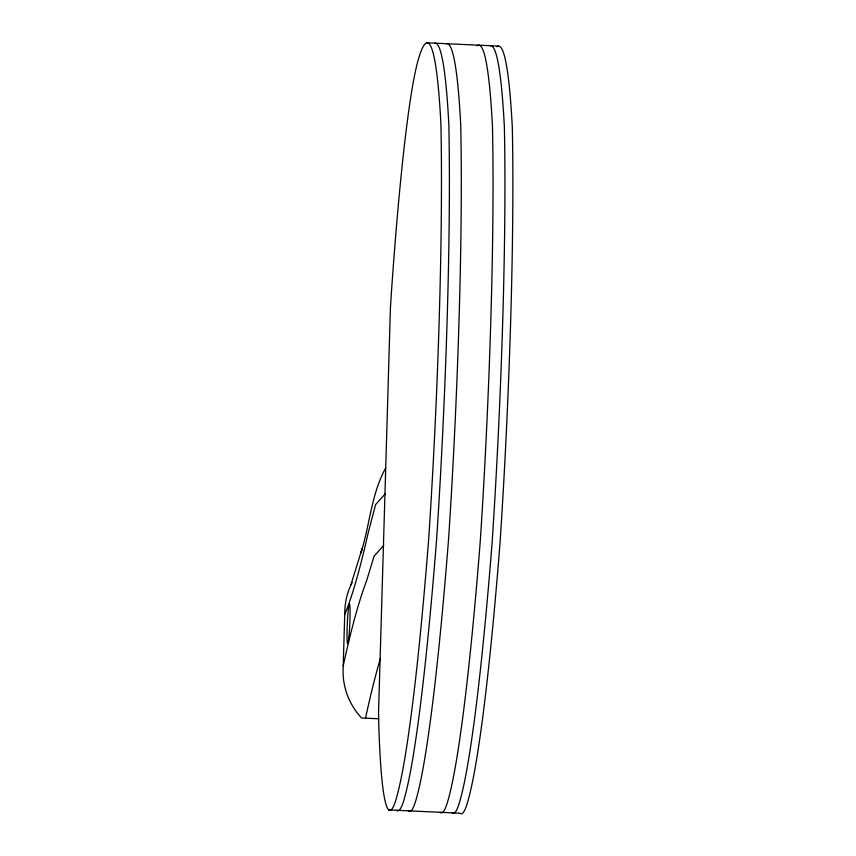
<?xml version="1.0" encoding="UTF-8"?>
<svg xmlns="http://www.w3.org/2000/svg" width="856" height="856" viewBox="0 0 856 856"><rect width="100%" height="100%" fill="white"/><g stroke="black" fill="none" stroke-linecap="round" stroke-linejoin="round"><path stroke-width="1.28" d="M343.224 665.84L345.086 657.387A1982.592 123.2 -87.4 0 1 366.635 580.657L374.061 556.207L383.734 545.379M350.939 584.712L362.152 548.568L361.029 552.751C369.792 524.717 371.333 493.912 385.735 467.9M344.722 614.608L346.477 610.21A1982.592 123.2 -87.4 0 0 368.026 533.481L375.581 504.623L385.254 493.794M426.887 42.8L498.288 46.085M378.737 718.762L361.553 717.981A70.47 67.934 15.7 0 1 343.106 669.681L344.84 610.767A70.47 67.934 15.7 0 1 352.169 582.497M388.56 809.915L459.972 813.2A381.969 23.733 -87.4 0 0 467.922 801.056A520.084 32.314 -87.4 0 0 500.107 541.966A394.402 24.503 -87.4 0 0 512.295 127.03A520.084 32.314 -87.4 0 0 496.919 46.78M452.032 812.836A381.969 23.733 -87.4 0 0 459.982 800.692A520.084 32.314 -87.4 0 0 492.179 541.602A394.402 24.503 -87.4 0 0 504.355 126.667A520.084 32.314 -87.4 0 0 490.349 45.721M365.523 718.163A1929.724 119.915 -87.4 0 1 380.417 658.425M440.134 812.291A381.969 23.733 -87.4 0 0 448.084 800.146A520.084 32.314 -87.4 0 0 480.27 541.056A394.402 24.503 -87.4 0 0 492.457 126.11A520.084 32.314 -87.4 0 0 477.092 45.86M408.398 810.825A381.969 23.733 -87.4 0 0 416.348 798.68A520.084 32.314 -87.4 0 0 448.533 539.601A394.402 24.503 -87.4 0 0 460.721 124.655A520.084 32.314 -87.4 0 0 446.714 43.71M396.499 810.279A381.969 23.733 -87.4 0 0 404.449 798.134A520.084 32.314 -87.4 0 0 436.635 539.045A394.402 24.503 -87.4 0 0 448.822 124.109A520.084 32.314 -87.4 0 0 434.816 43.164M390.411 308.203L378.534 712.524L378.769 724.786A381.969 23.733 -87.4 0 0 396.51 797.771A520.084 32.314 -87.4 0 0 428.706 538.681A394.402 24.503 -87.4 0 0 440.894 123.746A520.084 32.314 -87.4 0 0 418.177 60.091A381.969 23.733 -87.4 0 0 391.502 291.19L390.411 308.203M348.777 638.052A19.923 1.241 -87.4 0 0 349.751 604.721A19.923 1.241 -87.4 0 0 347.119 629.032A19.923 1.241 -87.4 0 0 348.777 638.052"/></g></svg>
